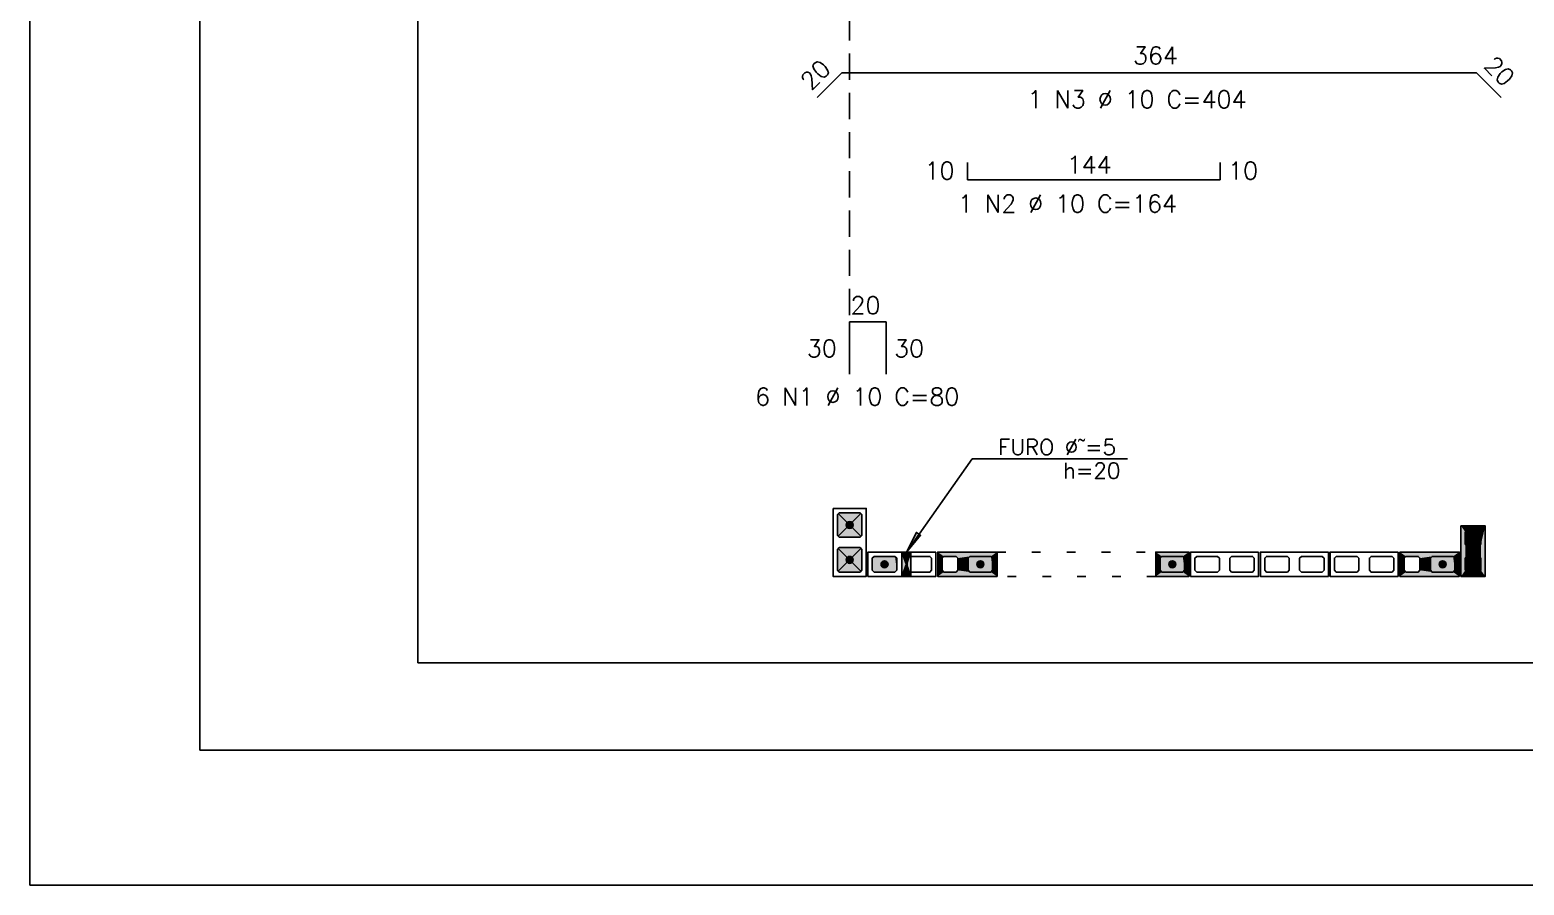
# Model space of a CAD drawing. Extents: x -2 to 121, y -2 to 61.
# Drawn here: x -1.95 to 15.19, y -1.55 to 8.26 of the extents above; entities that cross this region are included whole.
import ezdxf

# ---------------------------------------------------------------- set-up
doc = ezdxf.new("R2010")
doc.units = 0
doc.header["$MEASUREMENT"] = 0
for name, pattern in [('ESTILO_TQS_0001', [0.45, 0.3, -0.15]), ('ESTILO_TQS_0002', [0.4, 0.1, -0.3]), ('HIDDEN', [0.375, 0.25, -0.125])]:
    doc.linetypes.add(name, pattern=pattern)
doc.layers.get('Defpoints').update_dxf_attribs({"linetype": 'CONTINUOUS'})
for name, color, linetype in [('ARQ_FOLHA', 7, 'CONTINUOUS'), ('PENA_01', 1, 'CONTINUOUS'), ('PENA_02', 2, 'CONTINUOUS'), ('PENA_03', 3, 'CONTINUOUS'), ('PENA_05', 5, 'CONTINUOUS'), ('PENA_09', 254, 'CONTINUOUS'), ('PENA_11', 252, 'CONTINUOUS'), ('PENA_21', 100, 'CONTINUOUS'), ('PENA_23', 50, 'CONTINUOUS'), ('PENA_27', 21, 'CONTINUOUS')]:
    doc.layers.add(name, color=color, linetype=linetype)
doc.styles.get("Standard").update_dxf_attribs({"font": 'ROMANS.SHX'})

msp = doc.modelspace()

# ---------------------------------------------------------------- linework, layer by layer
at = {"layer": 'ARQ_FOLHA', "color": 1}
for points in [[(0, -0.003745), (118.9, -0.003745), (118.9, 59.396255), (0, 59.396255)], [(2.5, 0.996255), (117.9, 0.996255), (117.9, 58.396255), (2.5, 58.396255)]]:
    msp.add_lwpolyline(points, close=True, dxfattribs=at)
at = {"layer": 'Defpoints', "color": 8, "linetype": 'HIDDEN', "ltscale": 100}
msp.add_lwpolyline([(-1.95, 60.946255), (-1.95, -1.553745), (120.85, -1.553745), (120.85, 60.946255)], close=True, dxfattribs=at)
at = {"layer": 'PENA_01', "linetype": 'ESTILO_TQS_0001'}
msp.add_line((7.450991, 9.336932), (7.450991, 4.609749), dxfattribs=at)
at = {"layer": 'PENA_01', "linetype": 'Continuous'}
for p, q in [((7.580991, 2.708614), (7.320991, 2.448614)), ((7.580991, 2.448614), (7.320991, 2.708614)), ((7.580991, 2.048614), (7.320991, 2.308614)), ((7.580991, 2.308614), (7.320991, 2.048614))]:
    msp.add_line(p, q, dxfattribs=at)
at = {"layer": 'PENA_01', "linetype": 'ESTILO_TQS_0001'}
for points in [[(14.530991, 2.338614), (14.510991, 2.358614), (14.510991, 2.498614), (14.530991, 2.518614), (14.670991, 2.518614), (14.690991, 2.498614), (14.690991, 2.358614), (14.670991, 2.338614), (14.530991, 2.338614)], [(14.530991, 2.038614), (14.510991, 2.058614), (14.510991, 2.198614), (14.530991, 2.218614), (14.670991, 2.218614), (14.690991, 2.198614), (14.690991, 2.058614), (14.670991, 2.038614), (14.530991, 2.038614)]]:
    msp.add_lwpolyline(points, dxfattribs=at)
at = {"layer": 'PENA_01', "linetype": 'Continuous'}
for points in [[(7.990991, 2.198614), (7.970991, 2.218614), (7.730991, 2.218614), (7.710991, 2.198614), (7.710991, 2.058614), (7.730991, 2.038614), (7.970991, 2.038614), (7.990991, 2.058614), (7.990991, 2.198614)], [(8.390991, 2.198614), (8.370991, 2.218614), (8.130991, 2.218614), (8.110991, 2.198614), (8.110991, 2.058614), (8.130991, 2.038614), (8.370991, 2.038614), (8.390991, 2.058614), (8.390991, 2.198614)], [(8.530991, 2.218614), (8.670991, 2.218614), (8.690991, 2.198614), (8.690991, 2.058614), (8.670991, 2.038614), (8.530991, 2.038614), (8.510991, 2.058614), (8.510991, 2.198614), (8.530991, 2.218614)], [(8.830991, 2.218614), (9.070991, 2.218614), (9.090991, 2.198614), (9.090991, 2.058614), (9.070991, 2.038614), (8.830991, 2.038614), (8.810991, 2.058614), (8.810991, 2.198614), (8.830991, 2.218614)], [(11.030991, 2.038614), (11.270991, 2.038614), (11.290991, 2.058614), (11.290991, 2.198614), (11.270991, 2.218614), (11.030991, 2.218614), (11.010991, 2.198614), (11.010991, 2.058614), (11.030991, 2.038614)], [(11.690991, 2.198614), (11.670991, 2.218614), (11.430991, 2.218614), (11.410991, 2.198614), (11.410991, 2.058614), (11.430991, 2.038614), (11.670991, 2.038614), (11.690991, 2.058614), (11.690991, 2.198614)], [(12.090991, 2.198614), (12.070991, 2.218614), (11.830991, 2.218614), (11.810991, 2.198614), (11.810991, 2.058614), (11.830991, 2.038614), (12.070991, 2.038614), (12.090991, 2.058614), (12.090991, 2.198614)], [(12.490991, 2.198614), (12.470991, 2.218614), (12.230991, 2.218614), (12.210991, 2.198614), (12.210991, 2.058614), (12.230991, 2.038614), (12.470991, 2.038614), (12.490991, 2.058614), (12.490991, 2.198614)], [(12.890991, 2.198614), (12.870991, 2.218614), (12.630991, 2.218614), (12.610991, 2.198614), (12.610991, 2.058614), (12.630991, 2.038614), (12.870991, 2.038614), (12.890991, 2.058614), (12.890991, 2.198614)], [(13.290991, 2.198614), (13.270991, 2.218614), (13.030991, 2.218614), (13.010991, 2.198614), (13.010991, 2.058614), (13.030991, 2.038614), (13.270991, 2.038614), (13.290991, 2.058614), (13.290991, 2.198614)], [(13.690991, 2.198614), (13.670991, 2.218614), (13.430991, 2.218614), (13.410991, 2.198614), (13.410991, 2.058614), (13.430991, 2.038614), (13.670991, 2.038614), (13.690991, 2.058614), (13.690991, 2.198614)], [(13.830991, 2.218614), (13.970991, 2.218614), (13.990991, 2.198614), (13.990991, 2.058614), (13.970991, 2.038614), (13.830991, 2.038614), (13.810991, 2.058614), (13.810991, 2.198614), (13.830991, 2.218614)], [(14.130991, 2.218614), (14.370991, 2.218614), (14.390991, 2.198614), (14.390991, 2.058614), (14.370991, 2.038614), (14.130991, 2.038614), (14.110991, 2.058614), (14.110991, 2.198614), (14.130991, 2.218614)]]:
    msp.add_lwpolyline(points, dxfattribs=at)
at = {"layer": 'PENA_02', "linetype": 'Continuous'}
for points in [[(7.260991, 2.768614), (7.260991, 1.988614), (7.640991, 1.988614), (7.640991, 2.768614), (7.260991, 2.768614)], [(14.460991, 1.988614), (14.460991, 2.568614), (14.740991, 2.568614), (14.740991, 1.988614), (14.460991, 1.988614)], [(8.440991, 2.268614), (7.660991, 2.268614), (7.660991, 1.988614), (8.440991, 1.988614), (8.440991, 2.268614)], [(8.460991, 2.268614), (9.140991, 2.268614), (9.140991, 1.988614), (8.460991, 1.988614), (8.460991, 2.268614)], [(10.960991, 1.988614), (11.340991, 1.988614), (11.340991, 2.268614), (10.960991, 2.268614), (10.960991, 1.988614)], [(12.140991, 2.268614), (11.360991, 2.268614), (11.360991, 1.988614), (12.140991, 1.988614), (12.140991, 2.268614)], [(12.940991, 2.268614), (12.160991, 2.268614), (12.160991, 1.988614), (12.940991, 1.988614), (12.940991, 2.268614)], [(13.740991, 2.268614), (12.960991, 2.268614), (12.960991, 1.988614), (13.740991, 1.988614), (13.740991, 2.268614)], [(13.760991, 2.268614), (14.440991, 2.268614), (14.440991, 1.988614), (13.760991, 1.988614), (13.760991, 2.268614)]]:
    msp.add_lwpolyline(points, dxfattribs=at)
at = {"layer": 'PENA_02', "linetype": 'ESTILO_TQS_0001'}
for points in [[(7.330991, 2.718614), (7.310991, 2.698614), (7.310991, 2.458614), (7.330991, 2.438614), (7.570991, 2.438614), (7.590991, 2.458614), (7.590991, 2.698614), (7.570991, 2.718614), (7.330991, 2.718614)], [(7.330991, 2.318614), (7.310991, 2.298614), (7.310991, 2.058614), (7.330991, 2.038614), (7.570991, 2.038614), (7.590991, 2.058614), (7.590991, 2.298614), (7.570991, 2.318614), (7.330991, 2.318614)]]:
    msp.add_lwpolyline(points, dxfattribs=at)
at = {"layer": 'PENA_03', "linetype": 'Continuous'}
for p, q in [((8.854591, 3.336896), (8.101178, 2.268647)), ((8.854591, 3.336896), (10.63735, 3.336896)), ((8.151179, 1.987876), (8.051178, 2.268647)), ((8.151178, 2.268647), (8.051178, 1.988647))]:
    msp.add_line(p, q, dxfattribs=at)
for points in [[(7.570991, 2.718614), (7.590991, 2.698614), (7.590991, 2.458614), (7.570991, 2.438614), (7.330991, 2.438614), (7.310991, 2.458614), (7.310991, 2.698614), (7.330991, 2.718614), (7.570991, 2.718614)], [(8.101178, 2.268647), (8.215842, 2.492707), (8.264341, 2.460294), (8.101178, 2.268647)], [(14.670991, 2.518614), (14.690991, 2.498614), (14.690991, 2.358614), (14.670991, 2.338614), (14.530991, 2.338614), (14.510991, 2.358614), (14.510991, 2.498614), (14.530991, 2.518614), (14.670991, 2.518614)], [(7.570991, 2.318614), (7.590991, 2.298614), (7.590991, 2.058614), (7.570991, 2.038614), (7.330991, 2.038614), (7.310991, 2.058614), (7.310991, 2.298614), (7.330991, 2.318614), (7.570991, 2.318614)], [(8.051178, 2.268647), (8.151178, 2.268647), (8.151179, 1.987876), (8.051179, 1.987876), (8.051178, 2.268647)], [(7.990991, 2.058614), (7.970991, 2.038614), (7.730991, 2.038614), (7.710991, 2.058614), (7.710991, 2.198614), (7.730991, 2.218614), (7.970991, 2.218614), (7.990991, 2.198614), (7.990991, 2.058614)], [(9.090991, 2.058614), (9.070991, 2.038614), (8.830991, 2.038614), (8.810991, 2.058614), (8.810991, 2.198614), (8.830991, 2.218614), (9.070991, 2.218614), (9.090991, 2.198614), (9.090991, 2.058614)], [(11.290991, 2.058614), (11.270991, 2.038614), (11.030991, 2.038614), (11.010991, 2.058614), (11.010991, 2.198614), (11.030991, 2.218614), (11.270991, 2.218614), (11.290991, 2.198614), (11.290991, 2.058614)], [(14.390991, 2.058614), (14.370991, 2.038614), (14.130991, 2.038614), (14.110991, 2.058614), (14.110991, 2.198614), (14.130991, 2.218614), (14.370991, 2.218614), (14.390991, 2.198614), (14.390991, 2.058614)], [(14.670991, 2.218614), (14.690991, 2.198614), (14.690991, 2.058614), (14.670991, 2.038614), (14.530991, 2.038614), (14.510991, 2.058614), (14.510991, 2.198614), (14.530991, 2.218614), (14.670991, 2.218614)]]:
    msp.add_lwpolyline(points, dxfattribs=at)
at = {"layer": 'PENA_03', "linetype": 'ESTILO_TQS_0002'}
msp.add_lwpolyline([(9.140991, 2.268614), (10.960991, 2.268614), (10.960991, 1.988614), (9.140991, 1.988614), (9.140991, 2.268614)], dxfattribs=at)
at = {"layer": 'PENA_03', "linetype": 'Continuous'}
for centre in [(7.450991, 2.578614), (14.600991, 2.428614), (7.450991, 2.178614), (7.850991, 2.128614), (8.950991, 2.128614), (11.150991, 2.128614), (14.250991, 2.128614), (14.600991, 2.128614)]:
    msp.add_circle(centre, 0.04, dxfattribs=at)
for points in [[(7.490991, 2.578614), (7.430991, 2.613255), (7.413403, 2.592294)], [(7.490991, 2.578614), (7.413403, 2.592294), (7.413403, 2.564933)], [(7.490991, 2.578614), (7.413403, 2.564933), (7.430991, 2.543973)], [(7.490991, 2.578614), (7.457937, 2.618006), (7.430991, 2.613255)], [(7.490991, 2.578614), (7.430991, 2.543973), (7.457937, 2.539221)], [(7.490991, 2.578614), (7.481632, 2.604325), (7.457937, 2.618006)], [(7.490991, 2.578614), (7.457937, 2.539221), (7.481632, 2.552902)], [(7.490991, 2.578614), (7.481632, 2.552902), (7.490991, 2.578614)], [(8.101178, 2.268647), (8.215842, 2.492707), (8.264341, 2.460294)], [(8.101178, 2.268647), (8.264341, 2.460294), (8.101178, 2.268647)], [(14.640991, 2.428614), (14.580991, 2.463255), (14.563403, 2.442294)], [(14.640991, 2.428614), (14.563403, 2.442294), (14.563403, 2.414933)], [(14.640991, 2.428614), (14.563403, 2.414933), (14.580991, 2.393973)], [(14.640991, 2.428614), (14.607937, 2.468006), (14.580991, 2.463255)], [(14.640991, 2.428614), (14.580991, 2.393973), (14.607937, 2.389221)], [(14.640991, 2.428614), (14.631632, 2.454325), (14.607937, 2.468006)], [(14.640991, 2.428614), (14.607937, 2.389221), (14.631632, 2.402902)], [(14.640991, 2.428614), (14.631632, 2.402902), (14.640991, 2.428614)], [(7.490991, 2.178614), (7.430991, 2.213255), (7.413403, 2.192294)], [(7.490991, 2.178614), (7.413403, 2.192294), (7.413403, 2.164933)], [(7.490991, 2.178614), (7.413403, 2.164933), (7.430991, 2.143973)], [(7.490991, 2.178614), (7.457937, 2.218006), (7.430991, 2.213255)], [(7.490991, 2.178614), (7.430991, 2.143973), (7.457937, 2.139221)], [(7.490991, 2.178614), (7.481632, 2.204325), (7.457937, 2.218006)], [(7.490991, 2.178614), (7.457937, 2.139221), (7.481632, 2.152902)], [(7.490991, 2.178614), (7.481632, 2.152902), (7.490991, 2.178614)], [(7.890991, 2.128614), (7.830991, 2.163255), (7.813403, 2.142294)], [(7.890991, 2.128614), (7.813403, 2.142294), (7.813403, 2.114933)], [(7.890991, 2.128614), (7.813403, 2.114933), (7.830991, 2.093973)], [(7.890991, 2.128614), (7.857937, 2.168006), (7.830991, 2.163255)], [(7.890991, 2.128614), (7.830991, 2.093973), (7.857937, 2.089221)], [(7.890991, 2.128614), (7.881632, 2.154325), (7.857937, 2.168006)], [(7.890991, 2.128614), (7.857937, 2.089221), (7.881632, 2.102902)], [(7.890991, 2.128614), (7.881632, 2.102902), (7.890991, 2.128614)], [(8.990991, 2.128614), (8.930991, 2.163255), (8.913403, 2.142294)], [(8.990991, 2.128614), (8.913403, 2.142294), (8.913403, 2.114933)], [(8.990991, 2.128614), (8.913403, 2.114933), (8.930991, 2.093973)], [(8.990991, 2.128614), (8.957937, 2.168006), (8.930991, 2.163255)], [(8.990991, 2.128614), (8.930991, 2.093973), (8.957937, 2.089221)], [(8.990991, 2.128614), (8.981632, 2.154325), (8.957937, 2.168006)], [(8.990991, 2.128614), (8.957937, 2.089221), (8.981632, 2.102902)], [(8.990991, 2.128614), (8.981632, 2.102902), (8.990991, 2.128614)], [(11.190991, 2.128614), (11.130991, 2.163255), (11.113403, 2.142294)], [(11.190991, 2.128614), (11.113403, 2.142294), (11.113403, 2.114933)], [(11.190991, 2.128614), (11.113403, 2.114933), (11.130991, 2.093973)], [(11.190991, 2.128614), (11.157937, 2.168006), (11.130991, 2.163255)], [(11.190991, 2.128614), (11.130991, 2.093973), (11.157937, 2.089221)], [(11.190991, 2.128614), (11.181632, 2.154325), (11.157937, 2.168006)], [(11.190991, 2.128614), (11.157937, 2.089221), (11.181632, 2.102902)], [(11.190991, 2.128614), (11.181632, 2.102902), (11.190991, 2.128614)], [(14.290991, 2.128614), (14.230991, 2.163255), (14.213403, 2.142294)], [(14.290991, 2.128614), (14.213403, 2.142294), (14.213403, 2.114933)], [(14.290991, 2.128614), (14.213403, 2.114933), (14.230991, 2.093973)], [(14.290991, 2.128614), (14.257937, 2.168006), (14.230991, 2.163255)], [(14.290991, 2.128614), (14.230991, 2.093973), (14.257937, 2.089221)], [(14.290991, 2.128614), (14.281632, 2.154325), (14.257937, 2.168006)], [(14.290991, 2.128614), (14.257937, 2.089221), (14.281632, 2.102902)], [(14.290991, 2.128614), (14.281632, 2.102902), (14.290991, 2.128614)], [(14.640991, 2.128614), (14.580991, 2.163255), (14.563403, 2.142294)], [(14.640991, 2.128614), (14.563403, 2.142294), (14.563403, 2.114933)], [(14.640991, 2.128614), (14.563403, 2.114933), (14.580991, 2.093973)], [(14.640991, 2.128614), (14.607937, 2.168006), (14.580991, 2.163255)], [(14.640991, 2.128614), (14.580991, 2.093973), (14.607937, 2.089221)], [(14.640991, 2.128614), (14.631632, 2.154325), (14.607937, 2.168006)], [(14.640991, 2.128614), (14.607937, 2.089221), (14.631632, 2.102902)], [(14.640991, 2.128614), (14.631632, 2.102902), (14.640991, 2.128614)]]:
    msp.add_solid(points, dxfattribs=at)
at = {"layer": 'PENA_05', "linetype": 'Continuous'}
for p, q in [((7.360991, 7.766345), (7.078148, 7.483502)), ((14.640991, 7.766345), (7.360991, 7.766345)), ((14.923833, 7.483502), (14.640991, 7.766345)), ((8.800991, 6.739661), (8.800991, 6.539661)), ((11.700991, 6.539661), (11.700991, 6.739661)), ((8.800991, 6.539661), (11.700991, 6.539661)), ((7.450991, 4.309749), (7.450991, 4.909749)), ((7.450991, 4.909749), (7.870991, 4.909749)), ((7.870991, 4.909749), (7.870991, 4.309749))]:
    msp.add_line(p, q, dxfattribs=at)
at = {"layer": 'PENA_09', "linetype": 'Continuous'}
for points in [[(8.10111, 2.128455), (8.051178, 2.268647), (8.051179, 1.98865), (8.10111, 2.128455)], [(8.151178, 2.268647), (8.051178, 2.268647), (8.10111, 2.128455), (8.151178, 2.268647)], [(8.151178, 2.268647), (8.10111, 2.128455), (8.151179, 1.987876), (8.151178, 2.268647)], [(8.151179, 1.987876), (8.10111, 2.128455), (8.051179, 1.98865), (8.051179, 1.987876), (8.151179, 1.987876)], [(8.10111, 2.128455), (8.051179, 1.98865), (8.051179, 1.987876), (8.151179, 1.987876), (8.10111, 2.128455)]]:
    msp.add_lwpolyline(points, dxfattribs=at)
for points in [[(8.10111, 2.128455), (8.051178, 2.268647), (8.051179, 1.98865)], [(8.151178, 2.268647), (8.051178, 2.268647), (8.10111, 2.128455)], [(8.151178, 2.268647), (8.10111, 2.128455), (8.151178, 2.268647)], [(8.151178, 2.268647), (8.10111, 2.128455), (8.151179, 1.987876)], [(8.151178, 2.268647), (8.151179, 1.987876), (8.151178, 2.268647)], [(8.10111, 2.128455), (8.051179, 1.98865), (8.10111, 2.128455)], [(8.151179, 1.987876), (8.10111, 2.128455), (8.051179, 1.98865)], [(8.10111, 2.128455), (8.051179, 1.98865), (8.051179, 1.98865)], [(8.10111, 2.128455), (8.051179, 1.98865), (8.151179, 1.987876)], [(8.10111, 2.128455), (8.151179, 1.987876), (8.10111, 2.128455)], [(8.151179, 1.987876), (8.051179, 1.98865), (8.051179, 1.98865)], [(8.151179, 1.987876), (8.051179, 1.98865), (8.151179, 1.987876)]]:
    msp.add_solid(points, dxfattribs=at)
at = {"layer": 'PENA_11', "linetype": 'Continuous'}
for points in [[(7.570991, 2.718614), (7.330991, 2.438614), (7.310991, 2.458614)], [(7.570991, 2.718614), (7.310991, 2.458614), (7.310991, 2.698614)], [(7.570991, 2.718614), (7.310991, 2.698614), (7.330991, 2.718614)], [(7.570991, 2.718614), (7.570991, 2.438614), (7.330991, 2.438614)], [(7.570991, 2.718614), (7.330991, 2.718614), (7.570991, 2.718614)], [(7.570991, 2.718614), (7.590991, 2.698614), (7.590991, 2.458614)], [(7.570991, 2.718614), (7.590991, 2.458614), (7.570991, 2.438614)], [(14.670991, 2.518614), (14.530991, 2.338614), (14.510991, 2.358614)], [(14.670991, 2.518614), (14.510991, 2.358614), (14.510991, 2.498614)], [(14.670991, 2.518614), (14.510991, 2.498614), (14.530991, 2.518614)], [(14.670991, 2.518614), (14.670991, 2.338614), (14.530991, 2.338614)], [(14.670991, 2.518614), (14.530991, 2.518614), (14.670991, 2.518614)], [(14.670991, 2.518614), (14.690991, 2.498614), (14.690991, 2.358614)], [(14.670991, 2.518614), (14.690991, 2.358614), (14.670991, 2.338614)], [(7.570991, 2.318614), (7.330991, 2.038614), (7.310991, 2.058614)], [(7.570991, 2.318614), (7.310991, 2.058614), (7.310991, 2.298614)], [(7.570991, 2.318614), (7.310991, 2.298614), (7.330991, 2.318614)], [(7.570991, 2.318614), (7.570991, 2.038614), (7.330991, 2.038614)], [(7.570991, 2.318614), (7.330991, 2.318614), (7.570991, 2.318614)], [(7.570991, 2.318614), (7.590991, 2.298614), (7.590991, 2.058614)], [(7.570991, 2.318614), (7.590991, 2.058614), (7.570991, 2.038614)], [(7.990991, 2.058614), (7.710991, 2.198614), (7.730991, 2.218614)], [(7.990991, 2.058614), (7.710991, 2.058614), (7.710991, 2.198614)], [(7.990991, 2.058614), (7.730991, 2.038614), (7.710991, 2.058614)], [(7.990991, 2.058614), (7.730991, 2.218614), (7.970991, 2.218614)], [(7.990991, 2.058614), (7.970991, 2.038614), (7.730991, 2.038614)], [(7.990991, 2.058614), (7.970991, 2.218614), (7.990991, 2.198614)], [(7.990991, 2.058614), (7.990991, 2.198614), (7.990991, 2.058614)], [(9.090991, 2.058614), (8.810991, 2.198614), (8.830991, 2.218614)], [(9.090991, 2.058614), (8.810991, 2.058614), (8.810991, 2.198614)], [(9.090991, 2.058614), (8.830991, 2.038614), (8.810991, 2.058614)], [(9.090991, 2.058614), (8.830991, 2.218614), (9.070991, 2.218614)], [(9.090991, 2.058614), (9.070991, 2.038614), (8.830991, 2.038614)], [(9.090991, 2.058614), (9.070991, 2.218614), (9.090991, 2.198614)], [(9.090991, 2.058614), (9.090991, 2.198614), (9.090991, 2.058614)], [(11.290991, 2.058614), (11.010991, 2.198614), (11.030991, 2.218614)], [(11.290991, 2.058614), (11.010991, 2.058614), (11.010991, 2.198614)], [(11.290991, 2.058614), (11.030991, 2.038614), (11.010991, 2.058614)], [(11.290991, 2.058614), (11.030991, 2.218614), (11.270991, 2.218614)], [(11.290991, 2.058614), (11.270991, 2.038614), (11.030991, 2.038614)], [(11.290991, 2.058614), (11.270991, 2.218614), (11.290991, 2.198614)], [(11.290991, 2.058614), (11.290991, 2.198614), (11.290991, 2.058614)], [(14.390991, 2.058614), (14.110991, 2.198614), (14.130991, 2.218614)], [(14.390991, 2.058614), (14.110991, 2.058614), (14.110991, 2.198614)], [(14.390991, 2.058614), (14.130991, 2.038614), (14.110991, 2.058614)], [(14.390991, 2.058614), (14.130991, 2.218614), (14.370991, 2.218614)], [(14.390991, 2.058614), (14.370991, 2.038614), (14.130991, 2.038614)], [(14.390991, 2.058614), (14.370991, 2.218614), (14.390991, 2.198614)], [(14.390991, 2.058614), (14.390991, 2.198614), (14.390991, 2.058614)], [(14.670991, 2.218614), (14.530991, 2.038614), (14.510991, 2.058614)], [(14.670991, 2.218614), (14.510991, 2.058614), (14.510991, 2.198614)], [(14.670991, 2.218614), (14.510991, 2.198614), (14.530991, 2.218614)], [(14.670991, 2.218614), (14.670991, 2.038614), (14.530991, 2.038614)], [(14.670991, 2.218614), (14.530991, 2.218614), (14.670991, 2.218614)], [(14.670991, 2.218614), (14.690991, 2.198614), (14.690991, 2.058614)], [(14.670991, 2.218614), (14.690991, 2.058614), (14.670991, 2.038614)]]:
    msp.add_solid(points, dxfattribs=at)
at = {"layer": 'PENA_21', "linetype": 'Continuous'}
for points in [[(8.460991, 2.128614), (8.510991, 2.128614), (8.510991, 2.198614), (8.530991, 2.218614), (8.670991, 2.218614), (8.690991, 2.198614), (8.690991, 2.128614), (8.810991, 2.128614), (8.810991, 2.198614), (8.830991, 2.218614), (9.070991, 2.218614), (9.090991, 2.198614), (9.090991, 2.128614), (9.140991, 2.128614), (9.140991, 2.268614), (8.460991, 2.268614), (8.460991, 2.128614)], [(13.760991, 2.128614), (13.810991, 2.128614), (13.810991, 2.198614), (13.830991, 2.218614), (13.970991, 2.218614), (13.990991, 2.198614), (13.990991, 2.128614), (14.110991, 2.128614), (14.110991, 2.198614), (14.130991, 2.218614), (14.370991, 2.218614), (14.390991, 2.198614), (14.390991, 2.128614), (14.440991, 2.128614), (14.440991, 2.268614), (13.760991, 2.268614), (13.760991, 2.128614)], [(8.460991, 2.128614), (8.510991, 2.128614), (8.510991, 2.058614), (8.530991, 2.038614), (8.670991, 2.038614), (8.690991, 2.058614), (8.690991, 2.128614), (8.810991, 2.128614), (8.810991, 2.058614), (8.830991, 2.038614), (9.070991, 2.038614), (9.090991, 2.058614), (9.090991, 2.128614), (9.140991, 2.128614), (9.140991, 1.988614), (8.460991, 1.988614), (8.460991, 2.128614)], [(13.760991, 2.128614), (13.810991, 2.128614), (13.810991, 2.058614), (13.830991, 2.038614), (13.970991, 2.038614), (13.990991, 2.058614), (13.990991, 2.128614), (14.110991, 2.128614), (14.110991, 2.058614), (14.130991, 2.038614), (14.370991, 2.038614), (14.390991, 2.058614), (14.390991, 2.128614), (14.440991, 2.128614), (14.440991, 1.988614), (13.760991, 1.988614), (13.760991, 2.128614)]]:
    msp.add_lwpolyline(points, dxfattribs=at)
for points in [[(9.140991, 2.268614), (8.460991, 2.268614), (8.530991, 2.218614)], [(8.460991, 2.268614), (8.460991, 2.128614), (8.510991, 2.128614)], [(8.460991, 2.268614), (8.510991, 2.128614), (8.510991, 2.198614)], [(8.460991, 2.268614), (8.510991, 2.198614), (8.530991, 2.218614)], [(9.140991, 2.268614), (8.530991, 2.218614), (8.670991, 2.218614)], [(9.140991, 2.268614), (8.670991, 2.218614), (8.690991, 2.198614)], [(9.140991, 2.268614), (8.690991, 2.198614), (8.830991, 2.218614)], [(9.140991, 2.268614), (8.830991, 2.218614), (9.070991, 2.218614)], [(9.140991, 2.268614), (9.070991, 2.218614), (9.090991, 2.198614)], [(9.140991, 2.268614), (9.090991, 2.198614), (9.140991, 2.128614)], [(14.440991, 2.268614), (13.760991, 2.268614), (13.830991, 2.218614)], [(13.760991, 2.268614), (13.760991, 2.128614), (13.810991, 2.128614)], [(13.760991, 2.268614), (13.810991, 2.128614), (13.810991, 2.198614)], [(13.760991, 2.268614), (13.810991, 2.198614), (13.830991, 2.218614)], [(14.440991, 2.268614), (13.830991, 2.218614), (13.970991, 2.218614)], [(14.440991, 2.268614), (13.970991, 2.218614), (13.990991, 2.198614)], [(14.440991, 2.268614), (13.990991, 2.198614), (14.130991, 2.218614)], [(14.440991, 2.268614), (14.130991, 2.218614), (14.370991, 2.218614)], [(14.440991, 2.268614), (14.370991, 2.218614), (14.390991, 2.198614)], [(14.440991, 2.268614), (14.390991, 2.198614), (14.440991, 2.128614)], [(8.460991, 1.988614), (8.460991, 2.128614), (8.510991, 2.128614)], [(8.460991, 1.988614), (8.510991, 2.128614), (8.510991, 2.058614)], [(8.460991, 1.988614), (8.510991, 2.058614), (8.530991, 2.038614)], [(9.140991, 1.988614), (8.670991, 2.038614), (8.690991, 2.058614)], [(8.690991, 2.198614), (8.810991, 2.198614), (8.830991, 2.218614)], [(8.690991, 2.198614), (8.690991, 2.128614), (8.810991, 2.128614)], [(8.690991, 2.198614), (8.810991, 2.128614), (8.810991, 2.198614)], [(8.690991, 2.058614), (8.690991, 2.128614), (8.810991, 2.128614)], [(8.690991, 2.058614), (8.810991, 2.128614), (8.810991, 2.058614)], [(9.140991, 1.988614), (8.690991, 2.058614), (8.830991, 2.038614)], [(8.690991, 2.058614), (8.810991, 2.058614), (8.830991, 2.038614)], [(9.140991, 1.988614), (9.070991, 2.038614), (9.090991, 2.058614)], [(9.140991, 2.128614), (9.090991, 2.198614), (9.090991, 2.128614)], [(9.140991, 1.988614), (9.090991, 2.058614), (9.140991, 2.128614)], [(9.140991, 2.128614), (9.090991, 2.058614), (9.090991, 2.128614)], [(13.760991, 1.988614), (13.760991, 2.128614), (13.810991, 2.128614)], [(13.760991, 1.988614), (13.810991, 2.128614), (13.810991, 2.058614)], [(13.760991, 1.988614), (13.810991, 2.058614), (13.830991, 2.038614)], [(14.440991, 1.988614), (13.970991, 2.038614), (13.990991, 2.058614)], [(13.990991, 2.198614), (14.110991, 2.198614), (14.130991, 2.218614)], [(13.990991, 2.198614), (13.990991, 2.128614), (14.110991, 2.128614)], [(13.990991, 2.198614), (14.110991, 2.128614), (14.110991, 2.198614)], [(13.990991, 2.058614), (13.990991, 2.128614), (14.110991, 2.128614)], [(13.990991, 2.058614), (14.110991, 2.128614), (14.110991, 2.058614)], [(14.440991, 1.988614), (13.990991, 2.058614), (14.130991, 2.038614)], [(13.990991, 2.058614), (14.110991, 2.058614), (14.130991, 2.038614)], [(14.440991, 1.988614), (14.370991, 2.038614), (14.390991, 2.058614)], [(14.440991, 2.128614), (14.390991, 2.198614), (14.390991, 2.128614)], [(14.440991, 1.988614), (14.390991, 2.058614), (14.440991, 2.128614)], [(14.440991, 2.128614), (14.390991, 2.058614), (14.390991, 2.128614)], [(9.140991, 1.988614), (8.460991, 1.988614), (8.530991, 2.038614)], [(9.140991, 1.988614), (8.530991, 2.038614), (8.670991, 2.038614)], [(9.140991, 1.988614), (8.830991, 2.038614), (9.070991, 2.038614)], [(14.440991, 1.988614), (13.760991, 1.988614), (13.830991, 2.038614)], [(14.440991, 1.988614), (13.830991, 2.038614), (13.970991, 2.038614)], [(14.440991, 1.988614), (14.130991, 2.038614), (14.370991, 2.038614)]]:
    msp.add_solid(points, dxfattribs=at)
at = {"layer": 'PENA_23', "linetype": 'Continuous'}
for points in [[(11.290991, 2.128614), (11.340991, 2.128614), (11.340991, 2.268614), (10.960991, 2.268614), (10.960991, 2.128614), (11.010991, 2.128614), (11.010991, 2.198614), (11.030991, 2.218614), (11.270991, 2.218614), (11.290991, 2.198614), (11.290991, 2.128614)], [(11.290991, 2.128614), (11.340991, 2.128614), (11.340991, 1.988614), (10.960991, 1.988614), (10.960991, 2.128614), (11.010991, 2.128614), (11.010991, 2.058614), (11.030991, 2.038614), (11.270991, 2.038614), (11.290991, 2.058614), (11.290991, 2.128614)]]:
    msp.add_lwpolyline(points, dxfattribs=at)
for points in [[(11.340991, 2.268614), (10.960991, 2.268614), (11.030991, 2.218614)], [(10.960991, 2.268614), (10.960991, 2.128614), (11.010991, 2.128614)], [(10.960991, 2.268614), (11.010991, 2.128614), (11.010991, 2.198614)], [(10.960991, 2.268614), (11.010991, 2.198614), (11.030991, 2.218614)], [(11.340991, 2.268614), (11.030991, 2.218614), (11.270991, 2.218614)], [(11.340991, 2.268614), (11.270991, 2.218614), (11.290991, 2.198614)], [(11.340991, 2.268614), (11.290991, 2.198614), (11.340991, 2.128614)], [(10.960991, 1.988614), (10.960991, 2.128614), (11.010991, 2.128614)], [(10.960991, 1.988614), (11.010991, 2.128614), (11.010991, 2.058614)], [(10.960991, 1.988614), (11.010991, 2.058614), (11.030991, 2.038614)], [(11.340991, 1.988614), (11.270991, 2.038614), (11.290991, 2.058614)], [(11.340991, 2.128614), (11.290991, 2.198614), (11.290991, 2.128614)], [(11.340991, 1.988614), (11.290991, 2.058614), (11.340991, 2.128614)], [(11.340991, 2.128614), (11.290991, 2.058614), (11.290991, 2.128614)], [(11.340991, 1.988614), (10.960991, 1.988614), (11.030991, 2.038614)], [(11.340991, 1.988614), (11.030991, 2.038614), (11.270991, 2.038614)]]:
    msp.add_solid(points, dxfattribs=at)
at = {"layer": 'PENA_27', "linetype": 'Continuous'}
for points in [[(14.460991, 2.568614), (14.460991, 1.988614), (14.600991, 1.988614), (14.600991, 2.038614), (14.530991, 2.038614), (14.510991, 2.058614), (14.510991, 2.198614), (14.530991, 2.218614), (14.600991, 2.218614), (14.600991, 2.338614), (14.530991, 2.338614), (14.510991, 2.358614), (14.510991, 2.498614), (14.530991, 2.518614), (14.600991, 2.518614), (14.600991, 2.568614), (14.460991, 2.568614)], [(14.740991, 2.568614), (14.740991, 1.988614), (14.600991, 1.988614), (14.600991, 2.038614), (14.670991, 2.038614), (14.690991, 2.058614), (14.690991, 2.198614), (14.670991, 2.218614), (14.600991, 2.218614), (14.600991, 2.338614), (14.670991, 2.338614), (14.690991, 2.358614), (14.690991, 2.498614), (14.670991, 2.518614), (14.600991, 2.518614), (14.600991, 2.568614), (14.740991, 2.568614)]]:
    msp.add_lwpolyline(points, dxfattribs=at)
for points in [[(14.460991, 1.988614), (14.510991, 2.498614), (14.460991, 2.568614)], [(14.510991, 2.498614), (14.530991, 2.518614), (14.460991, 2.568614)], [(14.460991, 2.568614), (14.530991, 2.518614), (14.600991, 2.568614)], [(14.510991, 2.058614), (14.510991, 2.498614), (14.460991, 1.988614)], [(14.510991, 2.498614), (14.510991, 2.198614), (14.510991, 2.358614)], [(14.510991, 2.498614), (14.510991, 2.198614), (14.510991, 2.058614)], [(14.530991, 2.518614), (14.600991, 2.518614), (14.600991, 2.568614)], [(14.670991, 2.518614), (14.600991, 2.518614), (14.740991, 2.568614)], [(14.600991, 2.518614), (14.600991, 2.568614), (14.740991, 2.568614)], [(14.690991, 2.498614), (14.670991, 2.518614), (14.740991, 2.568614)], [(14.690991, 2.358614), (14.740991, 2.568614), (14.690991, 2.198614)], [(14.690991, 2.198614), (14.740991, 2.568614), (14.690991, 2.058614)], [(14.740991, 2.568614), (14.740991, 1.988614), (14.690991, 2.058614)], [(14.690991, 2.358614), (14.690991, 2.498614), (14.740991, 2.568614)], [(14.510991, 2.198614), (14.530991, 2.218614), (14.510991, 2.358614)], [(14.510991, 2.358614), (14.530991, 2.218614), (14.530991, 2.338614)], [(14.530991, 2.218614), (14.600991, 2.218614), (14.530991, 2.338614)], [(14.530991, 2.338614), (14.600991, 2.218614), (14.600991, 2.338614)], [(14.600991, 2.218614), (14.670991, 2.338614), (14.670991, 2.218614)], [(14.600991, 2.218614), (14.600991, 2.338614), (14.670991, 2.338614)], [(14.670991, 2.338614), (14.690991, 2.358614), (14.670991, 2.218614)], [(14.670991, 2.218614), (14.690991, 2.358614), (14.690991, 2.198614)], [(14.530991, 2.038614), (14.510991, 2.058614), (14.460991, 1.988614)], [(14.690991, 2.058614), (14.740991, 1.988614), (14.670991, 2.038614)], [(14.460991, 1.988614), (14.600991, 1.988614), (14.530991, 2.038614)], [(14.600991, 1.988614), (14.600991, 2.038614), (14.530991, 2.038614)], [(14.740991, 1.988614), (14.600991, 1.988614), (14.670991, 2.038614)], [(14.670991, 2.038614), (14.600991, 1.988614), (14.600991, 2.038614)]]:
    msp.add_solid(points, dxfattribs=at)

# ---------------------------------------------------------------- texts
at = {"layer": 'PENA_03', "linetype": 'Continuous'}
for s, height, p in [('364', 0.2, (10.700991, 7.866345)), ('1 N3 %%c 10 C=404', 0.2, (9.490591, 7.362634)), ('10', 0.2, (8.310991, 6.544661)), ('144', 0.2, (9.94128, 6.612472)), ('10', 0.2, (11.790991, 6.544661)), ('1 N2 %%c 10 C=164', 0.2, (8.693086, 6.165203)), ('20', 0.2, (7.460991, 4.999749)), ('30', 0.2, (6.960991, 4.504749)), ('30', 0.2, (7.960991, 4.504749)), ('6 N1 %%c 10 C=80', 0.2, (6.368569, 3.951602)), ('FURO %%c˜=5', 0.18, (9.154637, 3.382423)), ('h=20', 0.18, (9.899909, 3.112758))]:
    msp.add_text(s, height=height, dxfattribs=at).set_placement(p)
for rotation, p in [(45, (7.007437, 7.554213)), (315, (14.711701, 7.837056))]:
    msp.add_text('20', height=0.2, rotation=rotation, dxfattribs=at).set_placement(p)

doc.saveas('drawing.dxf')
